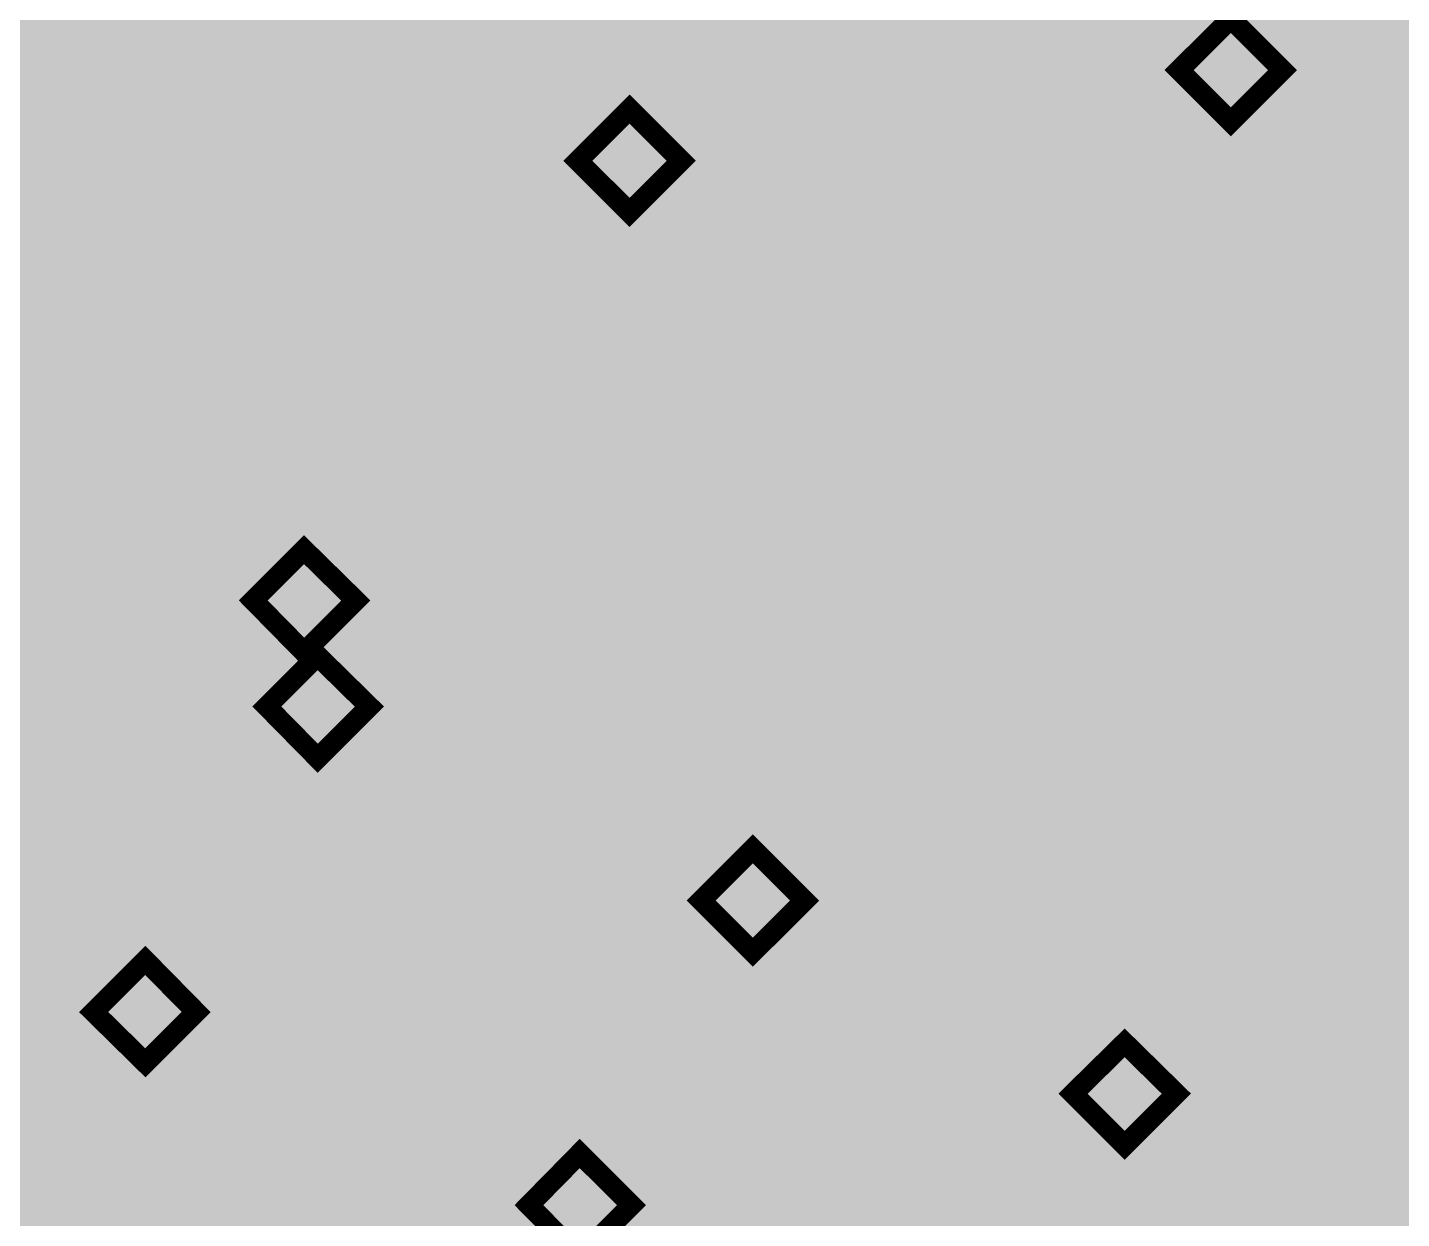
# Model space of a CAD drawing. Header units: millimetres. Extents: x 92 to 588, y 96 to 434.
# Drawn here: x 505.58 to 532.31, y 353.57 to 376.74 of the extents above; entities that cross this region are included whole.
import ezdxf

# ---------------------------------------------------------------- set-up
doc = ezdxf.new("R2010")
doc.units = ezdxf.units.MM
doc.layers.add('H', color=7, linetype='Continuous')
doc.layers.add('P', color=7, linetype='Continuous')

msp = doc.modelspace()

# ---------------------------------------------------------------- hatches: boundary and pattern name
at = {"layer": 'H', "linetype": 'Continuous'}
for points in [[(291.162, 223.903), (291.162, 433.788), (588.166, 433.788), (588.166, 223.903), (291.162, 223.903)], [(531.545, 376.303), (531.351, 376.32), (531.174, 376.356), (531.016, 376.391), (530.875, 376.461), (530.875, 376.832), (530.945, 376.797), (530.998, 376.761), (531.086, 376.726), (531.174, 376.691), (531.263, 376.655), (531.351, 376.638), (531.439, 376.62), (531.545, 376.62), (531.651, 376.62), (531.756, 376.655), (531.792, 376.673), (531.88, 376.726), (531.915, 376.761), (531.986, 376.849), (532.021, 376.955), (532.056, 377.061), (532.056, 377.185), (532.056, 377.255), (532.039, 377.361), (532.021, 377.414), (532.003, 377.449), (531.95, 377.537), (531.915, 377.555), (531.862, 377.59), (531.774, 377.643), (531.721, 377.661), (531.615, 377.678), (531.492, 377.678), (531.351, 377.678), (531.192, 377.661), (531.069, 377.643), (530.98, 377.626), (530.98, 378.948), (532.391, 378.948), (532.391, 378.649), (531.315, 378.649), (531.315, 377.961), (531.368, 377.961), (531.439, 377.961), (531.492, 377.978), (531.545, 377.978), (531.721, 377.961), (531.88, 377.943), (531.95, 377.925), (532.074, 377.855), (532.145, 377.802), (532.197, 377.767), (532.303, 377.643), (532.339, 377.573), (532.374, 377.484), (532.409, 377.308), (532.409, 377.185), (532.409, 377.096), (532.374, 376.92), (532.339, 376.832), (532.321, 376.761), (532.233, 376.62), (532.18, 376.567), (532.127, 376.514), (531.986, 376.408), (531.915, 376.373), (531.827, 376.356), (531.651, 376.32), (531.545, 376.303)], [(528.987, 374.909), (527.982, 375.915), (528.987, 376.92), (529.993, 375.915), (528.987, 374.909)], [(509.32, 373.904), (509.161, 373.939), (509.09, 373.957), (509.02, 373.992), (508.896, 374.08), (508.844, 374.133), (508.773, 374.221), (508.667, 374.398), (508.632, 374.521), (508.597, 374.645), (508.561, 374.927), (508.561, 375.103), (508.561, 375.262), (508.597, 375.562), (508.632, 375.703), (508.667, 375.844), (508.773, 376.073), (508.844, 376.179), (508.914, 376.267), (509.09, 376.426), (509.196, 376.479), (509.32, 376.532), (509.567, 376.585), (509.708, 376.585), (509.796, 376.585), (509.884, 376.585), (509.955, 376.567), (510.008, 376.55), (510.008, 376.232), (509.937, 376.25), (509.867, 376.267), (509.761, 376.285), (509.673, 376.285), (509.584, 376.285), (509.443, 376.267), (509.32, 376.214), (509.196, 376.126), (509.143, 376.073), (509.108, 376.02), (509.02, 375.879), (508.967, 375.721), (508.932, 375.527), (508.914, 375.421), (509.02, 375.244), (508.914, 375.191), (508.914, 375.138), (508.914, 375.103), (508.914, 374.892), (508.932, 374.68), (508.967, 374.592), (508.985, 374.503), (509.055, 374.38), (509.09, 374.345), (509.161, 374.257), (509.249, 374.221), (509.32, 374.186), (509.408, 374.186), (509.514, 374.186), (509.637, 374.239), (509.725, 374.309), (509.743, 374.345), (509.778, 374.38), (509.831, 374.468), (509.884, 374.645), (509.884, 374.786), (509.884, 374.856), (509.867, 374.997), (509.831, 375.05), (509.814, 375.103), (509.743, 375.191), (509.708, 375.227), (509.673, 375.262), (509.584, 375.297), (509.549, 375.315), (509.461, 375.315), (509.373, 375.333), (509.249, 375.315), (509.143, 375.297), (509.02, 375.244), (508.914, 375.421), (509.038, 375.509), (509.161, 375.562), (509.232, 375.579), (509.373, 375.615), (509.443, 375.615), (509.602, 375.597), (509.708, 375.579), (509.778, 375.562), (509.884, 375.509), (509.955, 375.456), (510.025, 375.403), (510.131, 375.262), (510.166, 375.191), (510.202, 375.103), (510.237, 374.909), (510.237, 374.803), (510.237, 374.698), (510.202, 374.521), (510.166, 374.433), (510.131, 374.345), (510.043, 374.204), (509.99, 374.151), (509.937, 374.098), (509.796, 373.992), (509.725, 373.974), (509.655, 373.939), (509.496, 373.904), (509.32, 373.904)], [(511.331, 373.904), (511.331, 374.186), (511.401, 374.204), (511.507, 374.221), (511.56, 374.257), (511.613, 374.292), (511.683, 374.398), (511.701, 374.468), (511.736, 374.539), (511.772, 374.698), (511.772, 374.786), (511.789, 374.997), (511.807, 375.244), (511.789, 375.509), (511.772, 375.721), (511.772, 375.809), (511.736, 375.968), (511.701, 376.038), (511.683, 376.109), (511.613, 376.197), (511.56, 376.232), (511.507, 376.267), (511.401, 376.303), (511.331, 376.303), (511.26, 376.303), (511.137, 376.267), (511.084, 376.232), (511.048, 376.197), (510.978, 376.109), (510.943, 376.038), (510.925, 375.968), (510.89, 375.809), (510.872, 375.703), (510.854, 375.491), (510.854, 375.244), (510.854, 374.997), (510.872, 374.803), (510.872, 374.715), (510.907, 374.539), (510.943, 374.468), (510.96, 374.398), (511.031, 374.309), (511.084, 374.257), (511.137, 374.239), (511.26, 374.204), (511.331, 374.186), (511.331, 373.904), (511.225, 373.904), (511.031, 373.957), (510.872, 374.027), (510.749, 374.151), (510.696, 374.239), (510.643, 374.327), (510.572, 374.539), (510.519, 374.786), (510.502, 375.086), (510.502, 375.244), (510.502, 375.421), (510.519, 375.721), (510.572, 375.985), (510.66, 376.179), (510.696, 376.267), (510.749, 376.356), (510.89, 376.479), (511.031, 376.55), (511.225, 376.585), (511.331, 376.603), (511.436, 376.585), (511.613, 376.55), (511.772, 376.461), (511.895, 376.338), (511.948, 376.267), (512.001, 376.179), (512.071, 375.968), (512.124, 375.703), (512.142, 375.421), (512.16, 375.244), (512.142, 375.086), (512.124, 374.786), (512.071, 374.521), (512.001, 374.309), (511.948, 374.239), (511.895, 374.151), (511.772, 374.027), (511.613, 373.957), (511.436, 373.904), (511.331, 373.904)], [(514.365, 373.904), (514.365, 374.186), (514.435, 374.204), (514.559, 374.221), (514.611, 374.257), (514.647, 374.292), (514.735, 374.398), (514.753, 374.468), (514.77, 374.539), (514.805, 374.698), (514.823, 374.786), (514.841, 374.997), (514.841, 375.244), (514.841, 375.509), (514.823, 375.721), (514.805, 375.809), (514.77, 375.968), (514.753, 376.038), (514.717, 376.109), (514.647, 376.197), (514.611, 376.232), (514.559, 376.267), (514.435, 376.303), (514.365, 376.303), (514.294, 376.303), (514.188, 376.267), (514.135, 376.232), (514.082, 376.197), (514.012, 376.109), (513.994, 376.038), (513.959, 375.968), (513.924, 375.809), (513.924, 375.703), (513.906, 375.491), (513.906, 375.244), (513.906, 374.997), (513.924, 374.803), (513.924, 374.715), (513.959, 374.539), (513.994, 374.468), (514.012, 374.398), (514.082, 374.309), (514.135, 374.257), (514.17, 374.239), (514.294, 374.204), (514.365, 374.186), (514.365, 373.904), (514.276, 373.904), (514.082, 373.957), (513.924, 374.027), (513.8, 374.151), (513.747, 374.239), (513.694, 374.327), (513.624, 374.539), (513.571, 374.786), (513.553, 375.086), (513.553, 375.244), (513.553, 375.421), (513.571, 375.721), (513.624, 375.985), (513.694, 376.179), (513.747, 376.267), (513.8, 376.356), (513.924, 376.479), (514.082, 376.55), (514.276, 376.585), (514.365, 376.603), (514.47, 376.585), (514.664, 376.55), (514.823, 376.461), (514.947, 376.338), (515, 376.267), (515.052, 376.179), (515.123, 375.968), (515.176, 375.703), (515.194, 375.421), (515.194, 375.086), (515.176, 374.786), (515.123, 374.521), (515.052, 374.309), (515, 374.239), (514.947, 374.151), (514.823, 374.027), (514.664, 373.957), (514.47, 373.904), (514.365, 373.904)], [(516.128, 373.904), (515.934, 373.939), (515.846, 373.957), (515.652, 374.01), (515.511, 374.063), (515.511, 374.433), (515.67, 374.345), (515.829, 374.274), (515.934, 374.239), (516.111, 374.204), (516.199, 374.204), (516.305, 374.204), (516.411, 374.239), (516.464, 374.257), (516.552, 374.309), (516.587, 374.345), (516.658, 374.433), (516.693, 374.521), (516.71, 374.574), (516.728, 374.68), (516.728, 374.75), (516.728, 374.821), (516.71, 374.927), (516.693, 374.98), (516.675, 375.033), (516.622, 375.103), (516.587, 375.121), (516.499, 375.174), (516.411, 375.191), (516.305, 375.209), (516.199, 375.209), (516.04, 375.209), (516.04, 375.509), (516.164, 375.509), (516.27, 375.509), (516.464, 375.562), (516.534, 375.615), (516.569, 375.65), (516.622, 375.721), (516.675, 375.844), (516.693, 375.932), (516.693, 375.985), (516.658, 376.073), (516.622, 376.144), (516.587, 376.197), (516.552, 376.214), (516.481, 376.25), (516.411, 376.285), (516.322, 376.303), (516.234, 376.303), (516.146, 376.285), (516.04, 376.267), (515.952, 376.25), (515.864, 376.214), (515.776, 376.179), (515.723, 376.144), (515.652, 376.109), (515.617, 376.073), (515.582, 376.444), (515.723, 376.497), (515.899, 376.55), (515.987, 376.567), (516.181, 376.603), (516.27, 376.603), (516.428, 376.585), (516.569, 376.567), (516.64, 376.55), (516.746, 376.479), (516.799, 376.444), (516.869, 376.408), (516.94, 376.303), (516.975, 376.25), (517.01, 376.197), (517.028, 376.056), (517.046, 375.968), (517.028, 375.862), (516.957, 375.685), (516.905, 375.597), (516.816, 375.527), (516.658, 375.421), (516.552, 375.403), (516.64, 375.35), (516.728, 375.315), (516.816, 375.28), (516.905, 375.209), (516.94, 375.156), (517.01, 375.068), (517.046, 375.015), (517.063, 374.944), (517.081, 374.803), (517.081, 374.733), (517.081, 374.645), (517.063, 374.486), (517.028, 374.398), (516.993, 374.327), (516.905, 374.204), (516.852, 374.151), (516.799, 374.08), (516.658, 373.992), (516.587, 373.974), (516.499, 373.939), (516.322, 373.904), (516.128, 373.904)], [(517.293, 373.145), (516.287, 374.151), (517.293, 375.156), (518.298, 374.151), (517.293, 373.145)], [(520.997, 372.44), (520.803, 372.44), (520.626, 372.475), (520.45, 372.528), (520.309, 372.581), (520.309, 372.951), (520.379, 372.916), (520.45, 372.881), (520.538, 372.845), (520.626, 372.81), (520.715, 372.775), (520.803, 372.757), (520.891, 372.74), (520.997, 372.74), (521.103, 372.74), (521.208, 372.775), (521.244, 372.793), (521.332, 372.845), (521.367, 372.898), (521.438, 372.969), (521.473, 373.075), (521.491, 373.181), (521.508, 373.304), (521.508, 373.375), (521.491, 373.498), (521.473, 373.533), (521.438, 373.586), (521.385, 373.657), (521.35, 373.692), (521.314, 373.71), (521.226, 373.763), (521.173, 373.78), (521.067, 373.798), (520.926, 373.798), (520.785, 373.798), (520.644, 373.78), (520.52, 373.763), (520.415, 373.745), (520.415, 375.068), (521.843, 375.068), (521.843, 374.768), (520.75, 374.768), (520.75, 374.08), (520.82, 374.08), (520.944, 374.098), (520.997, 374.098), (521.173, 374.098), (521.332, 374.063), (521.402, 374.045), (521.526, 373.974), (521.596, 373.939), (521.649, 373.886), (521.755, 373.763), (521.79, 373.692), (521.826, 373.622), (521.861, 373.428), (521.861, 373.216), (521.826, 373.039), (521.79, 372.969), (521.755, 372.881), (521.685, 372.74), (521.632, 372.687), (521.579, 372.634), (521.438, 372.546), (521.35, 372.51), (521.279, 372.475), (521.085, 372.44), (520.997, 372.44)], [(523.025, 372.422), (522.919, 372.44), (522.743, 372.457), (522.672, 372.493), (522.584, 372.51), (522.461, 372.598), (522.39, 372.651), (522.337, 372.704), (522.267, 372.828), (522.231, 372.898), (522.214, 372.969), (522.179, 373.128), (522.179, 373.198), (522.179, 373.304), (522.231, 373.498), (522.284, 373.586), (522.355, 373.674), (522.514, 373.816), (522.62, 373.868), (522.761, 373.727), (522.637, 373.622), (522.602, 373.551), (522.567, 373.48), (522.531, 373.322), (522.531, 373.233), (522.531, 373.11), (522.602, 372.916), (522.672, 372.845), (522.743, 372.775), (522.919, 372.687), (523.025, 372.687), (523.131, 372.687), (523.307, 372.757), (523.378, 372.81), (523.431, 372.881), (523.501, 373.075), (523.501, 373.181), (523.501, 373.251), (523.466, 373.375), (523.449, 373.428), (523.413, 373.48), (523.29, 373.569), (523.202, 373.622), (523.131, 373.657), (523.043, 373.692), (522.937, 373.727), (522.814, 373.78), (522.761, 373.727), (522.62, 373.868), (522.514, 373.939), (522.373, 374.063), (522.337, 374.115), (522.284, 374.186), (522.249, 374.362), (522.231, 374.451), (522.249, 374.521), (522.267, 374.662), (522.32, 374.786), (522.408, 374.892), (522.461, 374.944), (522.514, 374.98), (522.637, 375.05), (522.778, 375.103), (522.937, 375.121), (523.025, 375.138), (523.096, 375.121), (523.255, 375.103), (523.396, 375.068), (523.519, 374.997), (523.59, 374.944), (523.625, 374.892), (523.713, 374.786), (523.766, 374.68), (523.801, 374.539), (523.801, 374.468), (523.784, 374.38), (523.748, 374.221), (523.695, 374.133), (523.643, 374.045), (523.501, 373.921), (523.396, 373.868), (523.272, 374.01), (523.378, 374.133), (523.396, 374.186), (523.431, 374.257), (523.449, 374.398), (523.449, 374.468), (523.449, 374.556), (523.396, 374.698), (523.343, 374.768), (523.307, 374.786), (523.237, 374.839), (523.113, 374.874), (523.008, 374.874), (522.919, 374.874), (522.761, 374.821), (522.708, 374.768), (522.672, 374.75), (522.637, 374.68), (522.584, 374.574), (522.584, 374.486), (522.584, 374.433), (522.62, 374.327), (522.655, 374.274), (522.672, 374.239), (522.778, 374.151), (522.831, 374.115), (522.902, 374.08), (522.99, 374.027), (523.096, 373.992), (523.202, 373.957), (523.272, 374.01), (523.396, 373.868), (523.501, 373.798), (523.678, 373.674), (523.748, 373.604), (523.801, 373.516), (523.854, 373.322), (523.854, 373.216), (523.854, 373.128), (523.819, 372.969), (523.766, 372.828), (523.678, 372.704), (523.625, 372.651), (523.554, 372.598), (523.431, 372.51), (523.272, 372.457), (523.113, 372.44), (523.025, 372.422)], [(525.283, 372.493), (525.283, 372.845), (525.459, 373.004), (525.6, 373.163), (525.759, 373.322), (525.9, 373.48), (526.041, 373.639), (526.253, 373.886), (526.306, 373.992), (526.359, 374.098), (526.412, 374.292), (526.412, 374.398), (526.412, 374.503), (526.377, 374.592), (526.359, 374.627), (526.324, 374.698), (526.288, 374.715), (526.218, 374.768), (526.147, 374.803), (526.059, 374.821), (525.971, 374.821), (525.883, 374.821), (525.795, 374.803), (525.689, 374.786), (525.6, 374.75), (525.53, 374.715), (525.459, 374.68), (525.406, 374.627), (525.354, 374.609), (525.336, 374.962), (525.459, 375.015), (525.636, 375.068), (525.724, 375.103), (525.918, 375.121), (526.094, 375.121), (526.253, 375.103), (526.394, 375.05), (526.518, 374.98), (526.571, 374.927), (526.606, 374.892), (526.694, 374.768), (526.747, 374.645), (526.765, 374.503), (526.765, 374.415), (526.765, 374.274), (526.729, 374.133), (526.694, 374.01), (526.641, 373.904), (526.571, 373.78), (526.482, 373.674), (526.394, 373.569), (526.288, 373.463), (526.13, 373.269), (525.936, 373.092), (525.742, 372.916), (525.6, 372.793), (526.87, 372.793), (526.87, 372.493), (525.283, 372.493)], [(528.017, 372.422), (527.911, 372.44), (527.735, 372.457), (527.664, 372.493), (527.576, 372.51), (527.453, 372.598), (527.382, 372.651), (527.347, 372.704), (527.259, 372.828), (527.223, 372.898), (527.206, 372.969), (527.17, 373.128), (527.17, 373.198), (527.17, 373.304), (527.223, 373.498), (527.276, 373.586), (527.347, 373.674), (527.505, 373.816), (527.611, 373.868), (527.752, 373.727), (527.629, 373.622), (527.594, 373.551), (527.558, 373.48), (527.523, 373.322), (527.523, 373.233), (527.523, 373.11), (527.594, 372.916), (527.664, 372.845), (527.735, 372.775), (527.911, 372.687), (528.017, 372.687), (528.123, 372.687), (528.299, 372.757), (528.37, 372.81), (528.423, 372.881), (528.493, 373.075), (528.493, 373.181), (528.493, 373.251), (528.458, 373.375), (528.44, 373.428), (528.405, 373.48), (528.282, 373.569), (528.193, 373.622), (528.123, 373.657), (528.035, 373.692), (527.929, 373.727), (527.805, 373.78), (527.752, 373.727), (527.611, 373.868), (527.523, 373.939), (527.364, 374.063), (527.329, 374.115), (527.276, 374.186), (527.241, 374.362), (527.223, 374.451), (527.241, 374.521), (527.259, 374.662), (527.311, 374.786), (527.4, 374.892), (527.453, 374.944), (527.505, 374.98), (527.629, 375.05), (527.77, 375.103), (527.929, 375.121), (528.017, 375.138), (528.105, 375.121), (528.264, 375.103), (528.405, 375.068), (528.529, 374.997), (528.581, 374.944), (528.634, 374.892), (528.705, 374.786), (528.758, 374.68), (528.793, 374.539), (528.793, 374.468), (528.775, 374.38), (528.74, 374.221), (528.687, 374.133), (528.634, 374.045), (528.493, 373.921), (528.387, 373.868), (528.264, 374.01), (528.37, 374.133), (528.387, 374.186), (528.423, 374.257), (528.44, 374.398), (528.44, 374.468), (528.44, 374.556), (528.387, 374.698), (528.335, 374.768), (528.299, 374.786), (528.229, 374.839), (528.105, 374.874), (528.017, 374.874), (527.911, 374.874), (527.77, 374.821), (527.7, 374.768), (527.664, 374.75), (527.629, 374.68), (527.576, 374.574), (527.576, 374.486), (527.576, 374.433), (527.611, 374.327), (527.647, 374.274), (527.664, 374.239), (527.77, 374.151), (527.823, 374.115), (527.894, 374.08), (527.982, 374.027), (528.088, 373.992), (528.193, 373.957), (528.264, 374.01), (528.387, 373.868), (528.493, 373.798), (528.67, 373.674), (528.74, 373.604), (528.793, 373.516), (528.846, 373.322), (528.846, 373.216), (528.846, 373.128), (528.811, 372.969), (528.758, 372.828), (528.67, 372.704), (528.617, 372.651), (528.546, 372.598), (528.423, 372.51), (528.264, 372.457), (528.105, 372.44), (528.017, 372.422)], [(512.636, 373.957), (512.636, 374.451), (513.042, 374.451), (513.042, 373.957), (512.636, 373.957)], [(524.33, 372.493), (524.33, 372.987), (524.736, 372.987), (524.736, 372.493), (524.33, 372.493)], [(506.939, 369.371), (506.939, 370.27), (506.939, 370.535), (506.939, 371.558), (506.074, 370.535), (506.939, 370.535), (506.939, 370.27), (505.81, 370.27), (505.81, 370.623), (506.956, 371.963), (507.274, 371.963), (507.274, 370.535), (507.591, 370.535), (507.591, 370.27), (507.274, 370.27), (507.274, 369.371), (506.939, 369.371)], [(508.896, 369.371), (508.896, 370.27), (508.896, 370.535), (508.896, 371.558), (508.015, 370.535), (508.896, 370.535), (508.896, 370.27), (507.75, 370.27), (507.75, 370.623), (508.896, 371.963), (509.232, 371.963), (509.232, 370.535), (509.531, 370.535), (509.531, 370.27), (509.232, 370.27), (509.232, 369.371), (508.896, 369.371)], [(525.53, 367.377), (525.336, 367.377), (525.16, 367.413), (524.983, 367.466), (524.842, 367.518), (524.842, 367.889), (524.913, 367.854), (524.983, 367.818), (525.054, 367.783), (525.142, 367.748), (525.248, 367.713), (525.336, 367.695), (525.424, 367.677), (525.53, 367.677), (525.636, 367.677), (525.724, 367.713), (525.777, 367.73), (525.865, 367.801), (525.9, 367.836), (525.953, 367.924), (526.006, 368.012), (526.024, 368.118), (526.041, 368.259), (526.024, 368.33), (526.006, 368.436), (525.989, 368.489), (525.971, 368.524), (525.918, 368.594), (525.883, 368.63), (525.847, 368.665), (525.759, 368.7), (525.706, 368.718), (525.6, 368.736), (525.459, 368.753), (525.318, 368.736), (525.177, 368.718), (525.054, 368.7), (524.948, 368.683), (524.948, 370.023), (526.377, 370.023), (526.377, 369.706), (525.283, 369.706), (525.283, 369.018), (525.354, 369.035), (525.477, 369.035), (525.53, 369.035), (525.706, 369.035), (525.865, 369), (525.918, 368.983), (526.059, 368.93), (526.112, 368.877), (526.183, 368.824), (526.288, 368.7), (526.324, 368.63), (526.341, 368.559), (526.377, 368.365), (526.394, 368.259), (526.377, 368.153), (526.359, 367.995), (526.324, 367.907), (526.288, 367.836), (526.218, 367.695), (526.165, 367.624), (526.094, 367.571), (525.971, 367.483), (525.883, 367.448), (525.812, 367.413), (525.618, 367.377), (525.53, 367.377)], [(527.135, 367.377), (527.065, 367.395), (526.994, 367.395), (526.923, 367.413), (526.923, 367.748), (526.994, 367.73), (527.065, 367.695), (527.17, 367.677), (527.259, 367.677), (527.347, 367.677), (527.488, 367.713), (527.629, 367.765), (527.735, 367.854), (527.788, 367.907), (527.841, 367.959), (527.911, 368.101), (527.964, 368.259), (527.999, 368.436), (528.017, 368.542), (527.911, 368.736), (528.017, 368.788), (528.017, 368.859), (528.017, 368.894), (528.017, 369.088), (527.999, 369.3), (527.964, 369.388), (527.946, 369.459), (527.876, 369.582), (527.841, 369.635), (527.805, 369.67), (527.717, 369.741), (527.682, 369.759), (527.611, 369.776), (527.505, 369.776), (527.417, 369.776), (527.276, 369.723), (527.206, 369.67), (527.17, 369.635), (527.135, 369.6), (527.1, 369.494), (527.047, 369.335), (527.047, 369.194), (527.047, 369.106), (527.065, 368.983), (527.082, 368.912), (527.117, 368.877), (527.17, 368.771), (527.223, 368.736), (527.259, 368.718), (527.329, 368.683), (527.364, 368.665), (527.453, 368.647), (527.558, 368.647), (527.664, 368.647), (527.788, 368.683), (527.911, 368.736), (528.017, 368.542), (527.876, 368.453), (527.752, 368.4), (527.682, 368.383), (527.541, 368.365), (527.47, 368.365), (527.329, 368.365), (527.206, 368.4), (527.153, 368.418), (527.029, 368.471), (526.976, 368.524), (526.906, 368.577), (526.8, 368.7), (526.765, 368.788), (526.729, 368.859), (526.694, 369.071), (526.694, 369.177), (526.694, 369.265), (526.729, 369.459), (526.765, 369.547), (526.8, 369.618), (526.888, 369.759), (526.941, 369.829), (526.994, 369.882), (527.117, 369.97), (527.206, 370.006), (527.276, 370.041), (527.435, 370.058), (527.611, 370.058), (527.77, 370.041), (527.841, 370.006), (527.911, 369.97), (528.035, 369.882), (528.088, 369.829), (528.158, 369.759), (528.264, 369.565), (528.299, 369.459), (528.335, 369.335), (528.37, 369.053), (528.37, 368.877), (528.37, 368.718), (528.335, 368.418), (528.299, 368.277), (528.264, 368.136), (528.158, 367.889), (528.088, 367.801), (528.017, 367.695), (527.823, 367.536), (527.735, 367.483), (527.611, 367.43), (527.364, 367.377), (527.206, 367.377), (527.135, 367.377)], [(529.816, 367.43), (529.816, 367.801), (529.975, 367.959), (530.134, 368.101), (530.292, 368.259), (530.434, 368.418), (530.575, 368.577), (530.769, 368.841), (530.839, 368.93), (530.892, 369.035), (530.945, 369.229), (530.945, 369.335), (530.945, 369.441), (530.91, 369.529), (530.892, 369.565), (530.839, 369.635), (530.822, 369.67), (530.751, 369.706), (530.68, 369.741), (530.592, 369.759), (530.504, 369.776), (530.416, 369.759), (530.31, 369.741), (530.222, 369.723), (530.134, 369.688), (530.063, 369.653), (529.993, 369.618), (529.94, 369.582), (529.887, 369.547), (529.869, 369.917), (529.993, 369.97), (530.169, 370.023), (530.257, 370.041), (530.451, 370.058), (530.522, 370.076), (530.61, 370.058), (530.786, 370.041), (530.927, 369.988), (531.051, 369.917), (531.104, 369.882), (531.139, 369.829), (531.227, 369.723), (531.28, 369.582), (531.298, 369.441), (531.298, 369.353), (531.298, 369.212), (531.263, 369.071), (531.227, 368.947), (531.174, 368.841), (531.104, 368.736), (531.016, 368.612), (530.927, 368.506), (530.822, 368.4), (530.645, 368.224), (530.451, 368.03), (530.275, 367.854), (530.134, 367.73), (531.404, 367.73), (531.404, 367.43), (529.816, 367.43)], [(532.356, 367.377), (532.162, 367.395), (532.056, 367.43), (531.88, 367.466), (531.739, 367.536), (531.739, 367.907), (531.88, 367.818), (532.056, 367.748), (532.145, 367.713), (532.339, 367.677), (532.427, 367.677), (532.533, 367.677), (532.638, 367.713), (532.691, 367.73), (532.78, 367.783), (532.815, 367.818), (532.885, 367.907), (532.921, 367.995), (532.938, 368.03), (532.956, 368.153), (532.956, 368.295), (532.938, 368.4), (532.921, 368.453), (532.903, 368.489), (532.832, 368.559), (532.797, 368.594), (532.727, 368.647), (532.638, 368.665), (532.533, 368.683), (532.409, 368.683), (532.268, 368.683), (532.268, 368.983), (532.374, 368.983), (532.497, 368.983), (532.691, 369.035), (532.762, 369.088), (532.797, 369.124), (532.85, 369.177), (532.903, 369.3), (532.903, 369.406), (532.903, 369.459), (532.885, 369.547), (532.868, 369.582), (532.85, 369.618), (532.797, 369.67), (532.78, 369.688), (532.709, 369.723), (532.621, 369.759), (532.55, 369.759), (532.462, 369.776), (532.356, 369.759), (532.268, 369.741), (532.18, 369.723), (532.092, 369.688), (532.003, 369.653), (531.933, 369.618), (531.88, 369.582), (531.827, 369.547), (531.809, 369.917), (531.933, 369.97), (532.109, 370.023), (532.215, 370.041), (532.391, 370.058), (532.48, 370.076), (532.656, 370.058), (532.797, 370.041), (532.85, 370.006), (532.974, 369.953), (533.026, 369.917), (533.079, 369.882), (533.168, 369.776), (533.203, 369.723), (533.22, 369.653), (533.256, 369.529), (533.256, 369.441), (533.256, 369.335), (533.185, 369.159), (533.115, 369.071), (533.044, 369), (532.885, 368.894), (532.78, 368.859), (532.868, 368.824), (532.956, 368.788), (533.044, 368.736), (533.132, 368.683), (533.168, 368.63), (533.238, 368.542), (533.256, 368.489), (533.273, 368.418), (533.309, 368.277), (533.309, 368.206), (533.309, 368.118), (533.273, 367.942), (533.256, 367.871), (533.22, 367.801), (533.132, 367.677), (533.079, 367.624), (533.026, 367.554), (532.885, 367.466), (532.815, 367.43), (532.727, 367.413), (532.55, 367.377), (532.444, 367.377), (532.356, 367.377)], [(511.877, 366.425), (511.719, 366.46), (511.648, 366.478), (511.578, 366.513), (511.454, 366.601), (511.401, 366.654), (511.331, 366.725), (511.225, 366.919), (511.19, 367.042), (511.154, 367.148), (511.119, 367.448), (511.119, 367.607), (511.119, 367.783), (511.154, 368.083), (511.19, 368.224), (511.225, 368.348), (511.331, 368.594), (511.401, 368.7), (511.472, 368.788), (511.648, 368.947), (511.754, 369), (511.877, 369.053), (512.124, 369.106), (512.265, 369.106), (512.354, 369.106), (512.442, 369.106), (512.512, 369.088), (512.565, 369.071), (512.565, 368.736), (512.495, 368.771), (512.407, 368.788), (512.318, 368.806), (512.23, 368.806), (512.142, 368.806), (512.001, 368.788), (511.877, 368.736), (511.754, 368.647), (511.701, 368.594), (511.648, 368.542), (511.578, 368.4), (511.525, 368.242), (511.472, 368.048), (511.472, 367.942), (511.578, 367.765), (511.472, 367.695), (511.472, 367.66), (511.454, 367.589), (511.454, 367.536), (511.472, 367.413), (511.489, 367.183), (511.507, 367.113), (511.542, 367.025), (511.613, 366.901), (511.648, 366.848), (511.719, 366.778), (511.807, 366.742), (511.877, 366.707), (511.966, 366.707), (512.071, 366.707), (512.195, 366.76), (512.283, 366.813), (512.301, 366.848), (512.336, 366.901), (512.389, 366.989), (512.424, 367.166), (512.442, 367.307), (512.442, 367.377), (512.407, 367.518), (512.389, 367.571), (512.371, 367.624), (512.301, 367.713), (512.265, 367.748), (512.23, 367.783), (512.142, 367.818), (512.107, 367.818), (512.019, 367.836), (511.93, 367.836), (511.807, 367.836), (511.701, 367.801), (511.578, 367.765), (511.472, 367.942), (511.595, 368.03), (511.719, 368.083), (511.789, 368.101), (511.93, 368.118), (512.001, 368.136), (512.16, 368.118), (512.265, 368.101), (512.336, 368.083), (512.442, 368.012), (512.512, 367.977), (512.583, 367.924), (512.689, 367.783), (512.724, 367.695), (512.759, 367.624), (512.795, 367.43), (512.795, 367.324), (512.795, 367.219), (512.759, 367.042), (512.724, 366.954), (512.689, 366.866), (512.601, 366.725), (512.548, 366.672), (512.495, 366.601), (512.354, 366.513), (512.283, 366.478), (512.213, 366.46), (512.054, 366.425), (511.877, 366.425)], [(513.306, 366.478), (513.306, 366.742), (513.765, 366.742), (513.765, 368.471), (513.306, 368.471), (513.306, 368.718), (513.43, 368.718), (513.624, 368.753), (513.694, 368.788), (513.73, 368.806), (513.782, 368.859), (513.818, 368.965), (513.835, 369.071), (514.1, 369.071), (514.1, 366.742), (514.559, 366.742), (514.559, 366.478), (513.306, 366.478)], [(528.846, 367.43), (528.846, 367.924), (529.269, 367.924), (529.269, 367.43), (528.846, 367.43)], [(510.96, 364.59), (509.972, 365.596), (510.96, 366.584), (511.966, 365.596), (510.96, 364.59)], [(511.225, 362.527), (510.237, 363.532), (511.225, 364.52), (512.23, 363.532), (511.225, 362.527)], [(520.697, 360.586), (520.609, 360.604), (520.45, 360.622), (520.379, 360.657), (520.309, 360.692), (520.185, 360.78), (520.132, 360.833), (520.062, 360.904), (519.956, 361.098), (519.921, 361.204), (519.885, 361.327), (519.85, 361.609), (519.833, 361.786), (519.85, 361.945), (519.885, 362.262), (519.903, 362.386), (519.956, 362.527), (520.062, 362.756), (520.115, 362.862), (520.203, 362.968), (520.379, 363.109), (520.485, 363.179), (520.609, 363.215), (520.856, 363.285), (520.997, 363.285), (521.085, 363.285), (521.155, 363.268), (521.226, 363.268), (521.297, 363.25), (521.297, 362.915), (521.226, 362.932), (521.138, 362.968), (521.05, 362.985), (520.961, 362.985), (520.873, 362.985), (520.732, 362.95), (520.591, 362.897), (520.485, 362.809), (520.432, 362.774), (520.379, 362.703), (520.309, 362.58), (520.238, 362.403), (520.203, 362.227), (520.203, 362.121), (520.309, 361.945), (520.203, 361.874), (520.185, 361.839), (520.185, 361.768), (520.185, 361.715), (520.185, 361.574), (520.221, 361.363), (520.238, 361.274), (520.274, 361.204), (520.326, 361.063), (520.379, 361.027), (520.45, 360.957), (520.52, 360.904), (520.609, 360.886), (520.697, 360.886), (520.803, 360.886), (520.926, 360.939), (520.997, 360.992), (521.032, 361.027), (521.067, 361.063), (521.12, 361.151), (521.155, 361.327), (521.173, 361.468), (521.155, 361.557), (521.138, 361.68), (521.12, 361.733), (521.103, 361.786), (521.032, 361.892), (520.979, 361.927), (520.961, 361.945), (520.873, 361.98), (520.838, 361.998), (520.75, 362.015), (520.662, 362.015), (520.538, 362.015), (520.415, 361.98), (520.309, 361.945), (520.203, 362.121), (520.326, 362.192), (520.45, 362.244), (520.52, 362.28), (520.662, 362.297), (520.732, 362.297), (520.873, 362.297), (520.997, 362.262), (521.05, 362.244), (521.173, 362.192), (521.244, 362.139), (521.297, 362.086), (521.402, 361.962), (521.455, 361.874), (521.473, 361.786), (521.508, 361.592), (521.508, 361.38), (521.473, 361.204), (521.455, 361.116), (521.42, 361.045), (521.332, 360.904), (521.279, 360.833), (521.208, 360.78), (521.085, 360.692), (521.014, 360.657), (520.944, 360.622), (520.785, 360.604), (520.697, 360.586)], [(522.037, 360.657), (522.037, 360.904), (522.496, 360.904), (522.496, 362.65), (522.037, 362.65), (522.037, 362.879), (522.161, 362.879), (522.355, 362.915), (522.425, 362.95), (522.461, 362.968), (522.496, 363.038), (522.549, 363.144), (522.567, 363.25), (522.831, 363.25), (522.831, 360.904), (523.29, 360.904), (523.29, 360.657), (522.037, 360.657)], [(524.877, 360.657), (524.877, 361.01), (525.036, 361.168), (525.195, 361.327), (525.354, 361.468), (525.495, 361.627), (525.636, 361.786), (525.847, 362.05), (525.9, 362.156), (525.953, 362.244), (526.006, 362.456), (526.006, 362.562), (526.006, 362.668), (525.971, 362.738), (525.953, 362.791), (525.918, 362.862), (525.883, 362.879), (525.812, 362.932), (525.742, 362.968), (525.653, 362.985), (525.565, 362.985), (525.477, 362.985), (525.371, 362.968), (525.283, 362.932), (525.195, 362.897), (525.124, 362.879), (525.054, 362.827), (525.001, 362.791), (524.948, 362.756), (524.93, 363.126), (525.054, 363.179), (525.23, 363.232), (525.318, 363.268), (525.512, 363.285), (525.689, 363.285), (525.847, 363.268), (525.989, 363.215), (526.112, 363.144), (526.165, 363.091), (526.2, 363.038), (526.288, 362.932), (526.341, 362.809), (526.359, 362.65), (526.359, 362.58), (526.359, 362.421), (526.324, 362.297), (526.288, 362.174), (526.235, 362.05), (526.165, 361.945), (526.077, 361.839), (525.989, 361.715), (525.883, 361.609), (525.706, 361.433), (525.512, 361.239), (525.336, 361.063), (525.195, 360.939), (526.465, 360.939), (526.465, 360.657), (524.877, 360.657)], [(527.505, 360.586), (527.417, 360.604), (527.223, 360.622), (527.117, 360.639), (526.941, 360.692), (526.8, 360.763), (526.8, 361.116), (526.941, 361.045), (527.117, 360.974), (527.206, 360.939), (527.4, 360.904), (527.488, 360.886), (527.594, 360.904), (527.7, 360.922), (527.752, 360.939), (527.841, 361.01), (527.876, 361.045), (527.946, 361.116), (527.982, 361.204), (527.999, 361.257), (528.017, 361.38), (528.017, 361.504), (527.999, 361.627), (527.982, 361.662), (527.964, 361.715), (527.894, 361.786), (527.858, 361.821), (527.788, 361.856), (527.7, 361.892), (527.594, 361.909), (527.47, 361.909), (527.329, 361.909), (527.329, 362.192), (527.435, 362.192), (527.558, 362.192), (527.752, 362.262), (527.823, 362.297), (527.858, 362.333), (527.911, 362.403), (527.964, 362.527), (527.964, 362.633), (527.964, 362.668), (527.946, 362.756), (527.929, 362.791), (527.911, 362.827), (527.858, 362.879), (527.841, 362.915), (527.77, 362.95), (527.682, 362.968), (527.611, 362.985), (527.523, 362.985), (527.417, 362.985), (527.329, 362.968), (527.241, 362.932), (527.153, 362.897), (527.065, 362.862), (526.994, 362.827), (526.941, 362.791), (526.888, 362.756), (526.87, 363.126), (526.994, 363.179), (527.17, 363.232), (527.276, 363.268), (527.453, 363.285), (527.541, 363.285), (527.717, 363.285), (527.858, 363.25), (527.911, 363.232), (528.035, 363.179), (528.088, 363.144), (528.14, 363.091), (528.229, 363.003), (528.264, 362.932), (528.282, 362.879), (528.317, 362.738), (528.317, 362.668), (528.317, 362.562), (528.246, 362.368), (528.176, 362.297), (528.105, 362.209), (527.946, 362.103), (527.841, 362.086), (527.929, 362.033), (528.017, 361.998), (528.105, 361.962), (528.193, 361.892), (528.229, 361.856), (528.299, 361.751), (528.317, 361.698), (528.352, 361.645), (528.37, 361.504), (528.37, 361.327), (528.335, 361.168), (528.317, 361.098), (528.282, 361.027), (528.193, 360.886), (528.14, 360.833), (528.088, 360.78), (527.946, 360.692), (527.876, 360.657), (527.788, 360.622), (527.611, 360.604), (527.505, 360.586)], [(510.008, 360.04), (509.92, 360.04), (509.761, 360.075), (509.69, 360.11), (509.62, 360.128), (509.496, 360.216), (509.443, 360.269), (509.373, 360.357), (509.267, 360.533), (509.232, 360.657), (509.196, 360.78), (509.161, 361.063), (509.161, 361.239), (509.161, 361.398), (509.196, 361.698), (509.232, 361.839), (509.267, 361.98), (509.373, 362.209), (509.443, 362.315), (509.514, 362.403), (509.69, 362.562), (509.796, 362.615), (509.92, 362.668), (510.166, 362.721), (510.325, 362.721), (510.396, 362.721), (510.484, 362.721), (510.555, 362.703), (510.607, 362.685), (510.607, 362.368), (510.537, 362.386), (510.466, 362.403), (510.378, 362.421), (510.272, 362.438), (510.184, 362.421), (510.043, 362.403), (509.92, 362.35), (509.796, 362.262), (509.743, 362.209), (509.708, 362.156), (509.62, 362.015), (509.567, 361.856), (509.531, 361.68), (509.514, 361.574), (509.62, 361.38), (509.514, 361.327), (509.514, 361.274), (509.514, 361.204), (509.514, 361.151), (509.514, 361.027), (509.531, 360.816), (509.567, 360.728), (509.584, 360.639), (509.655, 360.516), (509.69, 360.481), (509.761, 360.392), (509.849, 360.357), (509.92, 360.339), (510.008, 360.322), (510.114, 360.339), (510.237, 360.375), (510.325, 360.445), (510.36, 360.481), (510.378, 360.516), (510.431, 360.604), (510.484, 360.78), (510.484, 360.922), (510.484, 360.992), (510.466, 361.133), (510.449, 361.186), (510.413, 361.239), (510.343, 361.327), (510.308, 361.38), (510.272, 361.398), (510.202, 361.433), (510.149, 361.451), (510.061, 361.468), (509.972, 361.468), (509.849, 361.451), (509.743, 361.433), (509.62, 361.38), (509.514, 361.574), (509.637, 361.645), (509.761, 361.698), (509.831, 361.715), (509.972, 361.751), (510.061, 361.751), (510.202, 361.751), (510.325, 361.715), (510.378, 361.698), (510.484, 361.645), (510.555, 361.592), (510.625, 361.539), (510.731, 361.398), (510.766, 361.327), (510.801, 361.239), (510.837, 361.045), (510.837, 360.833), (510.801, 360.657), (510.766, 360.569), (510.731, 360.481), (510.643, 360.339), (510.59, 360.287), (510.537, 360.234), (510.396, 360.145), (510.325, 360.11), (510.255, 360.075), (510.096, 360.04), (510.008, 360.04)], [(514.188, 360.093), (514.188, 360.463), (514.365, 360.622), (514.523, 360.78), (514.664, 360.922), (514.823, 361.08), (514.964, 361.239), (515.158, 361.504), (515.211, 361.609), (515.264, 361.698), (515.317, 361.909), (515.335, 361.998), (515.317, 362.103), (515.299, 362.192), (515.282, 362.227), (515.229, 362.297), (515.194, 362.333), (515.141, 362.386), (515.052, 362.403), (514.982, 362.438), (514.876, 362.438), (514.788, 362.438), (514.7, 362.403), (514.611, 362.386), (514.523, 362.35), (514.435, 362.315), (514.382, 362.28), (514.312, 362.244), (514.259, 362.209), (514.241, 362.58), (514.365, 362.633), (514.541, 362.685), (514.647, 362.703), (514.823, 362.738), (514.911, 362.738), (515, 362.738), (515.158, 362.703), (515.299, 362.668), (515.423, 362.597), (515.476, 362.544), (515.529, 362.491), (515.599, 362.386), (515.652, 362.244), (515.67, 362.103), (515.687, 362.015), (515.67, 361.874), (515.652, 361.751), (515.599, 361.627), (515.546, 361.504), (515.476, 361.398), (515.388, 361.274), (515.299, 361.168), (515.194, 361.063), (515.035, 360.886), (514.841, 360.692), (514.647, 360.516), (514.523, 360.392), (515.793, 360.392), (515.793, 360.093), (514.188, 360.093)], [(511.348, 360.093), (511.348, 360.357), (511.825, 360.357), (511.825, 362.086), (511.348, 362.086), (511.348, 362.333), (511.472, 362.333), (511.666, 362.368), (511.736, 362.403), (511.772, 362.421), (511.825, 362.474), (511.877, 362.597), (511.877, 362.685), (512.16, 362.685), (512.16, 360.357), (512.601, 360.357), (512.601, 360.093), (511.348, 360.093)], [(516.27, 360.093), (517.451, 362.386), (516.128, 362.386), (516.128, 362.685), (517.769, 362.685), (517.769, 362.297), (516.64, 360.093), (516.27, 360.093)], [(523.907, 360.657), (523.907, 361.151), (524.33, 361.151), (524.33, 360.657), (523.907, 360.657)], [(513.236, 360.093), (513.236, 360.586), (513.641, 360.586), (513.641, 360.093), (513.236, 360.093)], [(519.691, 358.752), (518.686, 359.757), (519.691, 360.763), (520.697, 359.757), (519.691, 358.752)], [(507.873, 356.6), (506.868, 357.588), (507.873, 358.593), (508.861, 357.588), (507.873, 356.6)], [(517.24, 354.66), (517.081, 354.695), (517.01, 354.73), (516.94, 354.748), (516.816, 354.836), (516.763, 354.907), (516.693, 354.977), (516.587, 355.154), (516.552, 355.277), (516.516, 355.401), (516.481, 355.683), (516.481, 356.018), (516.516, 356.318), (516.552, 356.459), (516.587, 356.6), (516.693, 356.829), (516.763, 356.935), (516.834, 357.023), (517.01, 357.182), (517.116, 357.235), (517.24, 357.288), (517.487, 357.341), (517.628, 357.358), (517.716, 357.358), (517.804, 357.341), (517.875, 357.341), (517.928, 357.323), (517.928, 356.988), (517.857, 357.006), (517.786, 357.023), (517.681, 357.059), (517.592, 357.059), (517.504, 357.059), (517.363, 357.023), (517.24, 356.97), (517.116, 356.882), (517.063, 356.829), (517.01, 356.776), (516.94, 356.635), (516.887, 356.477), (516.834, 356.3), (516.834, 356.194), (516.94, 356), (516.834, 355.947), (516.834, 355.912), (516.834, 355.877), (516.834, 355.824), (516.816, 355.789), (516.834, 355.648), (516.852, 355.436), (516.869, 355.348), (516.905, 355.259), (516.975, 355.136), (517.01, 355.101), (517.081, 355.03), (517.169, 354.977), (517.24, 354.96), (517.328, 354.942), (517.434, 354.96), (517.557, 355.013), (517.645, 355.065), (517.663, 355.101), (517.698, 355.136), (517.751, 355.224), (517.786, 355.401), (517.804, 355.542), (517.804, 355.63), (517.786, 355.753), (517.751, 355.806), (517.734, 355.859), (517.663, 355.947), (517.628, 356), (517.592, 356.018), (517.504, 356.053), (517.469, 356.071), (517.381, 356.088), (517.293, 356.088), (517.169, 356.071), (517.063, 356.053), (516.94, 356), (516.834, 356.194), (516.957, 356.265), (517.081, 356.318), (517.151, 356.353), (517.293, 356.371), (517.363, 356.371), (517.522, 356.371), (517.628, 356.335), (517.698, 356.318), (517.804, 356.265), (517.875, 356.212), (517.945, 356.159), (518.051, 356.018), (518.086, 355.947), (518.122, 355.859), (518.157, 355.665), (518.157, 355.559), (518.157, 355.453), (518.122, 355.277), (518.086, 355.189), (518.051, 355.101), (517.963, 354.96), (517.91, 354.907), (517.857, 354.854), (517.716, 354.766), (517.645, 354.73), (517.575, 354.695), (517.416, 354.66), (517.24, 354.66)], [(518.668, 354.713), (518.668, 354.977), (519.127, 354.977), (519.127, 356.723), (518.668, 356.723), (518.668, 356.953), (518.792, 356.953), (518.986, 356.988), (519.056, 357.023), (519.092, 357.041), (519.145, 357.094), (519.18, 357.217), (519.198, 357.306), (519.462, 357.306), (519.462, 354.977), (519.921, 354.977), (519.921, 354.713), (518.668, 354.713)], [(522.214, 354.66), (522.037, 354.677), (521.843, 354.713), (521.685, 354.748), (521.544, 354.818), (521.544, 355.171), (521.614, 355.154), (521.667, 355.118), (521.755, 355.083), (521.843, 355.048), (521.932, 355.013), (522.02, 354.977), (522.108, 354.977), (522.214, 354.96), (522.32, 354.977), (522.425, 354.995), (522.478, 355.03), (522.549, 355.083), (522.584, 355.118), (522.655, 355.207), (522.69, 355.295), (522.725, 355.418), (522.725, 355.542), (522.725, 355.612), (522.708, 355.718), (522.69, 355.771), (522.672, 355.806), (522.62, 355.877), (522.584, 355.912), (522.531, 355.947), (522.443, 356), (522.39, 356), (522.284, 356.036), (522.161, 356.036), (522.02, 356.036), (521.861, 356.018), (521.738, 356), (521.649, 355.965), (521.649, 357.306), (523.06, 357.306), (523.06, 357.006), (521.985, 357.006), (521.985, 356.318), (522.037, 356.318), (522.161, 356.318), (522.214, 356.318), (522.408, 356.318), (522.549, 356.3), (522.62, 356.283), (522.743, 356.212), (522.814, 356.159), (522.866, 356.106), (522.972, 356), (523.008, 355.93), (523.043, 355.842), (523.078, 355.648), (523.078, 355.453), (523.043, 355.277), (523.008, 355.189), (522.99, 355.118), (522.902, 354.977), (522.849, 354.924), (522.796, 354.854), (522.655, 354.766), (522.584, 354.73), (522.496, 354.695), (522.32, 354.66), (522.214, 354.66)], [(524.154, 354.66), (523.978, 354.677), (523.801, 354.713), (523.625, 354.748), (523.484, 354.818), (523.484, 355.171), (523.554, 355.154), (523.625, 355.118), (523.695, 355.083), (523.784, 355.048), (523.89, 355.013), (523.978, 354.977), (524.066, 354.977), (524.172, 354.96), (524.26, 354.977), (524.366, 354.995), (524.419, 355.03), (524.507, 355.083), (524.542, 355.118), (524.595, 355.207), (524.63, 355.295), (524.666, 355.418), (524.666, 355.542), (524.666, 355.612), (524.648, 355.718), (524.63, 355.771), (524.613, 355.806), (524.56, 355.877), (524.525, 355.912), (524.489, 355.947), (524.401, 356), (524.348, 356), (524.225, 356.036), (524.101, 356.036), (523.96, 356.036), (523.819, 356.018), (523.678, 356), (523.59, 355.965), (523.59, 357.306), (525.001, 357.306), (525.001, 357.006), (523.925, 357.006), (523.925, 356.318), (523.978, 356.318), (524.048, 356.318), (524.101, 356.318), (524.154, 356.318), (524.348, 356.318), (524.489, 356.3), (524.56, 356.283), (524.701, 356.212), (524.754, 356.159), (524.824, 356.106), (524.913, 356), (524.948, 355.93), (524.983, 355.842), (525.018, 355.648), (525.018, 355.542), (525.018, 355.453), (524.983, 355.277), (524.965, 355.189), (524.93, 355.118), (524.842, 354.977), (524.789, 354.924), (524.736, 354.854), (524.595, 354.766), (524.525, 354.73), (524.436, 354.695), (524.26, 354.66), (524.154, 354.66)], [(526.923, 354.995), (525.918, 356), (526.923, 356.988), (527.929, 356), (526.923, 354.995)], [(506.656, 354.113), (506.568, 354.113), (506.409, 354.148), (506.339, 354.166), (506.268, 354.201), (506.127, 354.289), (506.074, 354.342), (506.021, 354.43), (505.915, 354.607), (505.863, 354.73), (505.827, 354.854), (505.792, 355.136), (505.792, 355.295), (505.792, 355.471), (505.827, 355.771), (505.863, 355.912), (505.898, 356.036), (506.004, 356.283), (506.074, 356.388), (506.145, 356.477), (506.339, 356.635), (506.445, 356.688), (506.55, 356.741), (506.815, 356.794), (506.956, 356.794), (507.044, 356.794), (507.115, 356.794), (507.185, 356.776), (507.238, 356.759), (507.238, 356.441), (507.185, 356.459), (507.097, 356.477), (507.009, 356.494), (506.903, 356.494), (506.833, 356.494), (506.674, 356.477), (506.55, 356.424), (506.445, 356.335), (506.392, 356.283), (506.339, 356.23), (506.251, 356.088), (506.198, 355.93), (506.162, 355.736), (506.145, 355.63), (506.268, 355.453), (506.145, 355.383), (506.145, 355.348), (506.145, 355.312), (506.145, 355.224), (506.145, 355.101), (506.18, 354.889), (506.198, 354.801), (506.215, 354.713), (506.286, 354.589), (506.321, 354.536), (506.409, 354.466), (506.48, 354.43), (506.568, 354.395), (506.656, 354.395), (506.745, 354.395), (506.886, 354.448), (506.956, 354.519), (506.991, 354.554), (507.027, 354.589), (507.062, 354.677), (507.115, 354.854), (507.115, 354.995), (507.115, 355.065), (507.097, 355.207), (507.08, 355.259), (507.062, 355.312), (506.991, 355.401), (506.939, 355.436), (506.903, 355.471), (506.833, 355.506), (506.78, 355.524), (506.709, 355.524), (506.603, 355.542), (506.498, 355.524), (506.374, 355.489), (506.268, 355.453), (506.145, 355.63), (506.268, 355.718), (506.409, 355.771), (506.462, 355.789), (506.603, 355.824), (506.692, 355.824), (506.833, 355.806), (506.956, 355.789), (507.009, 355.771), (507.133, 355.7), (507.185, 355.665), (507.256, 355.612), (507.362, 355.471), (507.397, 355.401), (507.432, 355.312), (507.468, 355.118), (507.468, 355.013), (507.468, 354.907), (507.432, 354.73), (507.397, 354.642), (507.362, 354.554), (507.274, 354.413), (507.221, 354.36), (507.168, 354.307), (507.044, 354.201), (506.974, 354.183), (506.886, 354.148), (506.727, 354.113), (506.656, 354.113)], [(507.979, 354.166), (507.979, 354.43), (508.455, 354.43), (508.455, 356.159), (507.979, 356.159), (507.979, 356.406), (508.12, 356.406), (508.314, 356.441), (508.385, 356.477), (508.455, 356.547), (508.508, 356.653), (508.526, 356.759), (508.791, 356.759), (508.791, 354.43), (509.249, 354.43), (509.249, 354.166), (507.979, 354.166)], [(511.525, 354.113), (511.348, 354.113), (511.172, 354.148), (510.995, 354.201), (510.854, 354.254), (510.854, 354.624), (510.925, 354.589), (510.995, 354.554), (511.066, 354.519), (511.154, 354.483), (511.26, 354.448), (511.348, 354.43), (511.436, 354.413), (511.542, 354.413), (511.648, 354.413), (511.736, 354.448), (511.789, 354.466), (511.877, 354.536), (511.913, 354.572), (511.966, 354.66), (512.001, 354.748), (512.036, 354.854), (512.036, 354.995), (512.036, 355.065), (512.019, 355.171), (512.001, 355.224), (511.983, 355.259), (511.93, 355.33), (511.895, 355.365), (511.86, 355.401), (511.772, 355.436), (511.719, 355.453), (511.595, 355.471), (511.472, 355.489), (511.331, 355.471), (511.19, 355.453), (511.048, 355.436), (510.96, 355.418), (510.96, 356.759), (512.371, 356.759), (512.371, 356.441), (511.295, 356.441), (511.295, 355.753), (511.366, 355.771), (511.472, 355.771), (511.525, 355.771), (511.719, 355.771), (511.86, 355.736), (511.93, 355.718), (512.071, 355.665), (512.124, 355.612), (512.195, 355.559), (512.283, 355.436), (512.318, 355.365), (512.354, 355.295), (512.389, 355.101), (512.389, 354.889), (512.354, 354.73), (512.336, 354.642), (512.301, 354.572), (512.213, 354.43), (512.16, 354.36), (512.107, 354.307), (511.966, 354.219), (511.895, 354.183), (511.807, 354.148), (511.63, 354.113), (511.525, 354.113)], [(513.588, 354.113), (513.5, 354.113), (513.341, 354.148), (513.271, 354.166), (513.2, 354.201), (513.077, 354.289), (513.024, 354.342), (512.953, 354.43), (512.848, 354.607), (512.812, 354.73), (512.777, 354.854), (512.742, 355.136), (512.742, 355.471), (512.777, 355.771), (512.795, 355.912), (512.848, 356.036), (512.953, 356.283), (513.024, 356.388), (513.095, 356.477), (513.271, 356.635), (513.377, 356.688), (513.5, 356.741), (513.747, 356.794), (513.888, 356.794), (513.976, 356.794), (514.047, 356.794), (514.118, 356.776), (514.188, 356.759), (514.188, 356.441), (514.118, 356.459), (514.029, 356.477), (513.941, 356.494), (513.853, 356.494), (513.765, 356.494), (513.624, 356.477), (513.483, 356.424), (513.377, 356.335), (513.324, 356.283), (513.271, 356.23), (513.2, 356.088), (513.13, 355.93), (513.095, 355.736), (513.095, 355.63), (513.2, 355.453), (513.095, 355.383), (513.095, 355.348), (513.077, 355.312), (513.077, 355.224), (513.077, 355.101), (513.112, 354.889), (513.13, 354.801), (513.165, 354.713), (513.236, 354.589), (513.271, 354.536), (513.341, 354.466), (513.412, 354.43), (513.5, 354.395), (513.588, 354.395), (513.694, 354.395), (513.818, 354.448), (513.888, 354.519), (513.924, 354.554), (513.959, 354.589), (514.012, 354.677), (514.047, 354.854), (514.065, 354.995), (514.047, 355.065), (514.029, 355.207), (514.012, 355.259), (513.994, 355.312), (513.924, 355.401), (513.888, 355.436), (513.853, 355.471), (513.765, 355.506), (513.73, 355.524), (513.641, 355.524), (513.553, 355.542), (513.43, 355.524), (513.306, 355.489), (513.2, 355.453), (513.095, 355.63), (513.218, 355.718), (513.341, 355.771), (513.412, 355.789), (513.553, 355.824), (513.624, 355.824), (513.765, 355.806), (513.888, 355.789), (513.941, 355.771), (514.065, 355.7), (514.135, 355.665), (514.188, 355.612), (514.294, 355.471), (514.347, 355.401), (514.365, 355.312), (514.4, 355.118), (514.417, 355.013), (514.4, 354.907), (514.382, 354.73), (514.347, 354.642), (514.312, 354.554), (514.223, 354.413), (514.17, 354.36), (514.1, 354.307), (513.976, 354.201), (513.906, 354.183), (513.835, 354.148), (513.677, 354.113), (513.588, 354.113)], [(527.929, 353.601), (527.841, 353.601), (527.682, 353.619), (527.611, 353.654), (527.541, 353.69), (527.417, 353.778), (527.347, 353.831), (527.294, 353.901), (527.188, 354.095), (527.153, 354.201), (527.117, 354.325), (527.065, 354.607), (527.065, 354.783), (527.065, 354.942), (527.1, 355.259), (527.135, 355.383), (527.17, 355.524), (527.276, 355.753), (527.347, 355.859), (527.417, 355.965), (527.611, 356.106), (527.717, 356.177), (527.823, 356.212), (528.088, 356.283), (528.229, 356.283), (528.317, 356.283), (528.387, 356.265), (528.458, 356.265), (528.529, 356.247), (528.529, 355.912), (528.458, 355.93), (528.37, 355.965), (528.282, 355.983), (528.176, 355.983), (528.105, 355.983), (527.964, 355.947), (527.823, 355.894), (527.717, 355.824), (527.664, 355.771), (527.611, 355.7), (527.541, 355.577), (527.47, 355.418), (527.435, 355.224), (527.417, 355.118), (527.541, 354.942), (527.417, 354.871), (527.417, 354.836), (527.417, 354.766), (527.417, 354.713), (527.417, 354.572), (527.453, 354.36), (527.47, 354.272), (527.505, 354.201), (527.558, 354.078), (527.594, 354.025), (527.682, 353.954), (527.752, 353.901), (527.841, 353.884), (527.929, 353.884), (528.035, 353.884), (528.158, 353.937), (528.229, 353.989), (528.264, 354.025), (528.299, 354.06), (528.335, 354.166), (528.387, 354.325), (528.387, 354.466), (528.387, 354.554), (528.37, 354.677), (528.352, 354.748), (528.335, 354.783), (528.264, 354.889), (528.211, 354.924), (528.176, 354.942), (528.105, 354.977), (528.07, 354.995), (527.982, 355.013), (527.894, 355.013), (527.77, 355.013), (527.647, 354.977), (527.541, 354.942), (527.417, 355.118), (527.541, 355.207), (527.682, 355.259), (527.752, 355.277), (527.894, 355.295), (527.964, 355.295), (528.105, 355.295), (528.229, 355.259), (528.282, 355.242), (528.405, 355.189), (528.458, 355.154), (528.529, 355.083), (528.634, 354.96), (528.67, 354.871), (528.705, 354.783), (528.74, 354.589), (528.74, 354.395), (528.705, 354.201), (528.687, 354.113), (528.652, 354.042), (528.564, 353.901), (528.511, 353.831), (528.44, 353.778), (528.317, 353.69), (528.246, 353.654), (528.176, 353.619), (528.017, 353.601), (527.929, 353.601)], [(529.252, 353.654), (529.252, 353.919), (529.728, 353.919), (529.728, 355.648), (529.252, 355.648), (529.252, 355.877), (529.393, 355.877), (529.587, 355.912), (529.657, 355.947), (529.675, 355.983), (529.728, 356.036), (529.781, 356.141), (529.799, 356.247), (530.063, 356.247), (530.063, 353.919), (530.522, 353.919), (530.522, 353.654), (529.252, 353.654)], [(520.556, 354.713), (520.556, 355.207), (520.961, 355.207), (520.961, 354.713), (520.556, 354.713)], [(516.322, 352.825), (515.335, 353.831), (516.322, 354.836), (517.328, 353.831), (516.322, 352.825)], [(509.867, 354.166), (509.867, 354.66), (510.29, 354.66), (510.29, 354.166), (509.867, 354.166)]]:
    msp.add_hatch(color=7, dxfattribs=at).paths.add_polyline_path(points)

# ---------------------------------------------------------------- linework, layer by layer
at = {"layer": 'P', "color": 7, "const_width": 0.4}
for points in [[(527.982, 375.915), (528.987, 374.909), (529.993, 375.915), (528.987, 376.92), (527.982, 375.915), (527.982, 375.915)], [(516.287, 374.151), (517.293, 373.145), (518.298, 374.151), (517.293, 375.156), (516.287, 374.151), (516.287, 374.151)], [(509.972, 365.596), (510.96, 364.59), (511.966, 365.596), (510.96, 366.584), (509.972, 365.596), (509.972, 365.596)], [(510.237, 363.532), (511.225, 362.527), (512.23, 363.532), (511.225, 364.52), (510.237, 363.532), (510.237, 363.532)], [(518.686, 359.757), (519.691, 358.752), (520.697, 359.757), (519.691, 360.763), (518.686, 359.757), (518.686, 359.757)], [(506.868, 357.588), (507.873, 356.6), (508.861, 357.588), (507.873, 358.593), (506.868, 357.588), (506.868, 357.588)], [(525.918, 356), (526.923, 354.995), (527.929, 356), (526.923, 356.988), (525.918, 356), (525.918, 356)], [(515.335, 353.831), (516.322, 352.825), (517.328, 353.831), (516.322, 354.836), (515.335, 353.831), (515.335, 353.831)]]:
    msp.add_lwpolyline(points, dxfattribs=at)

doc.saveas('drawing.dxf')
